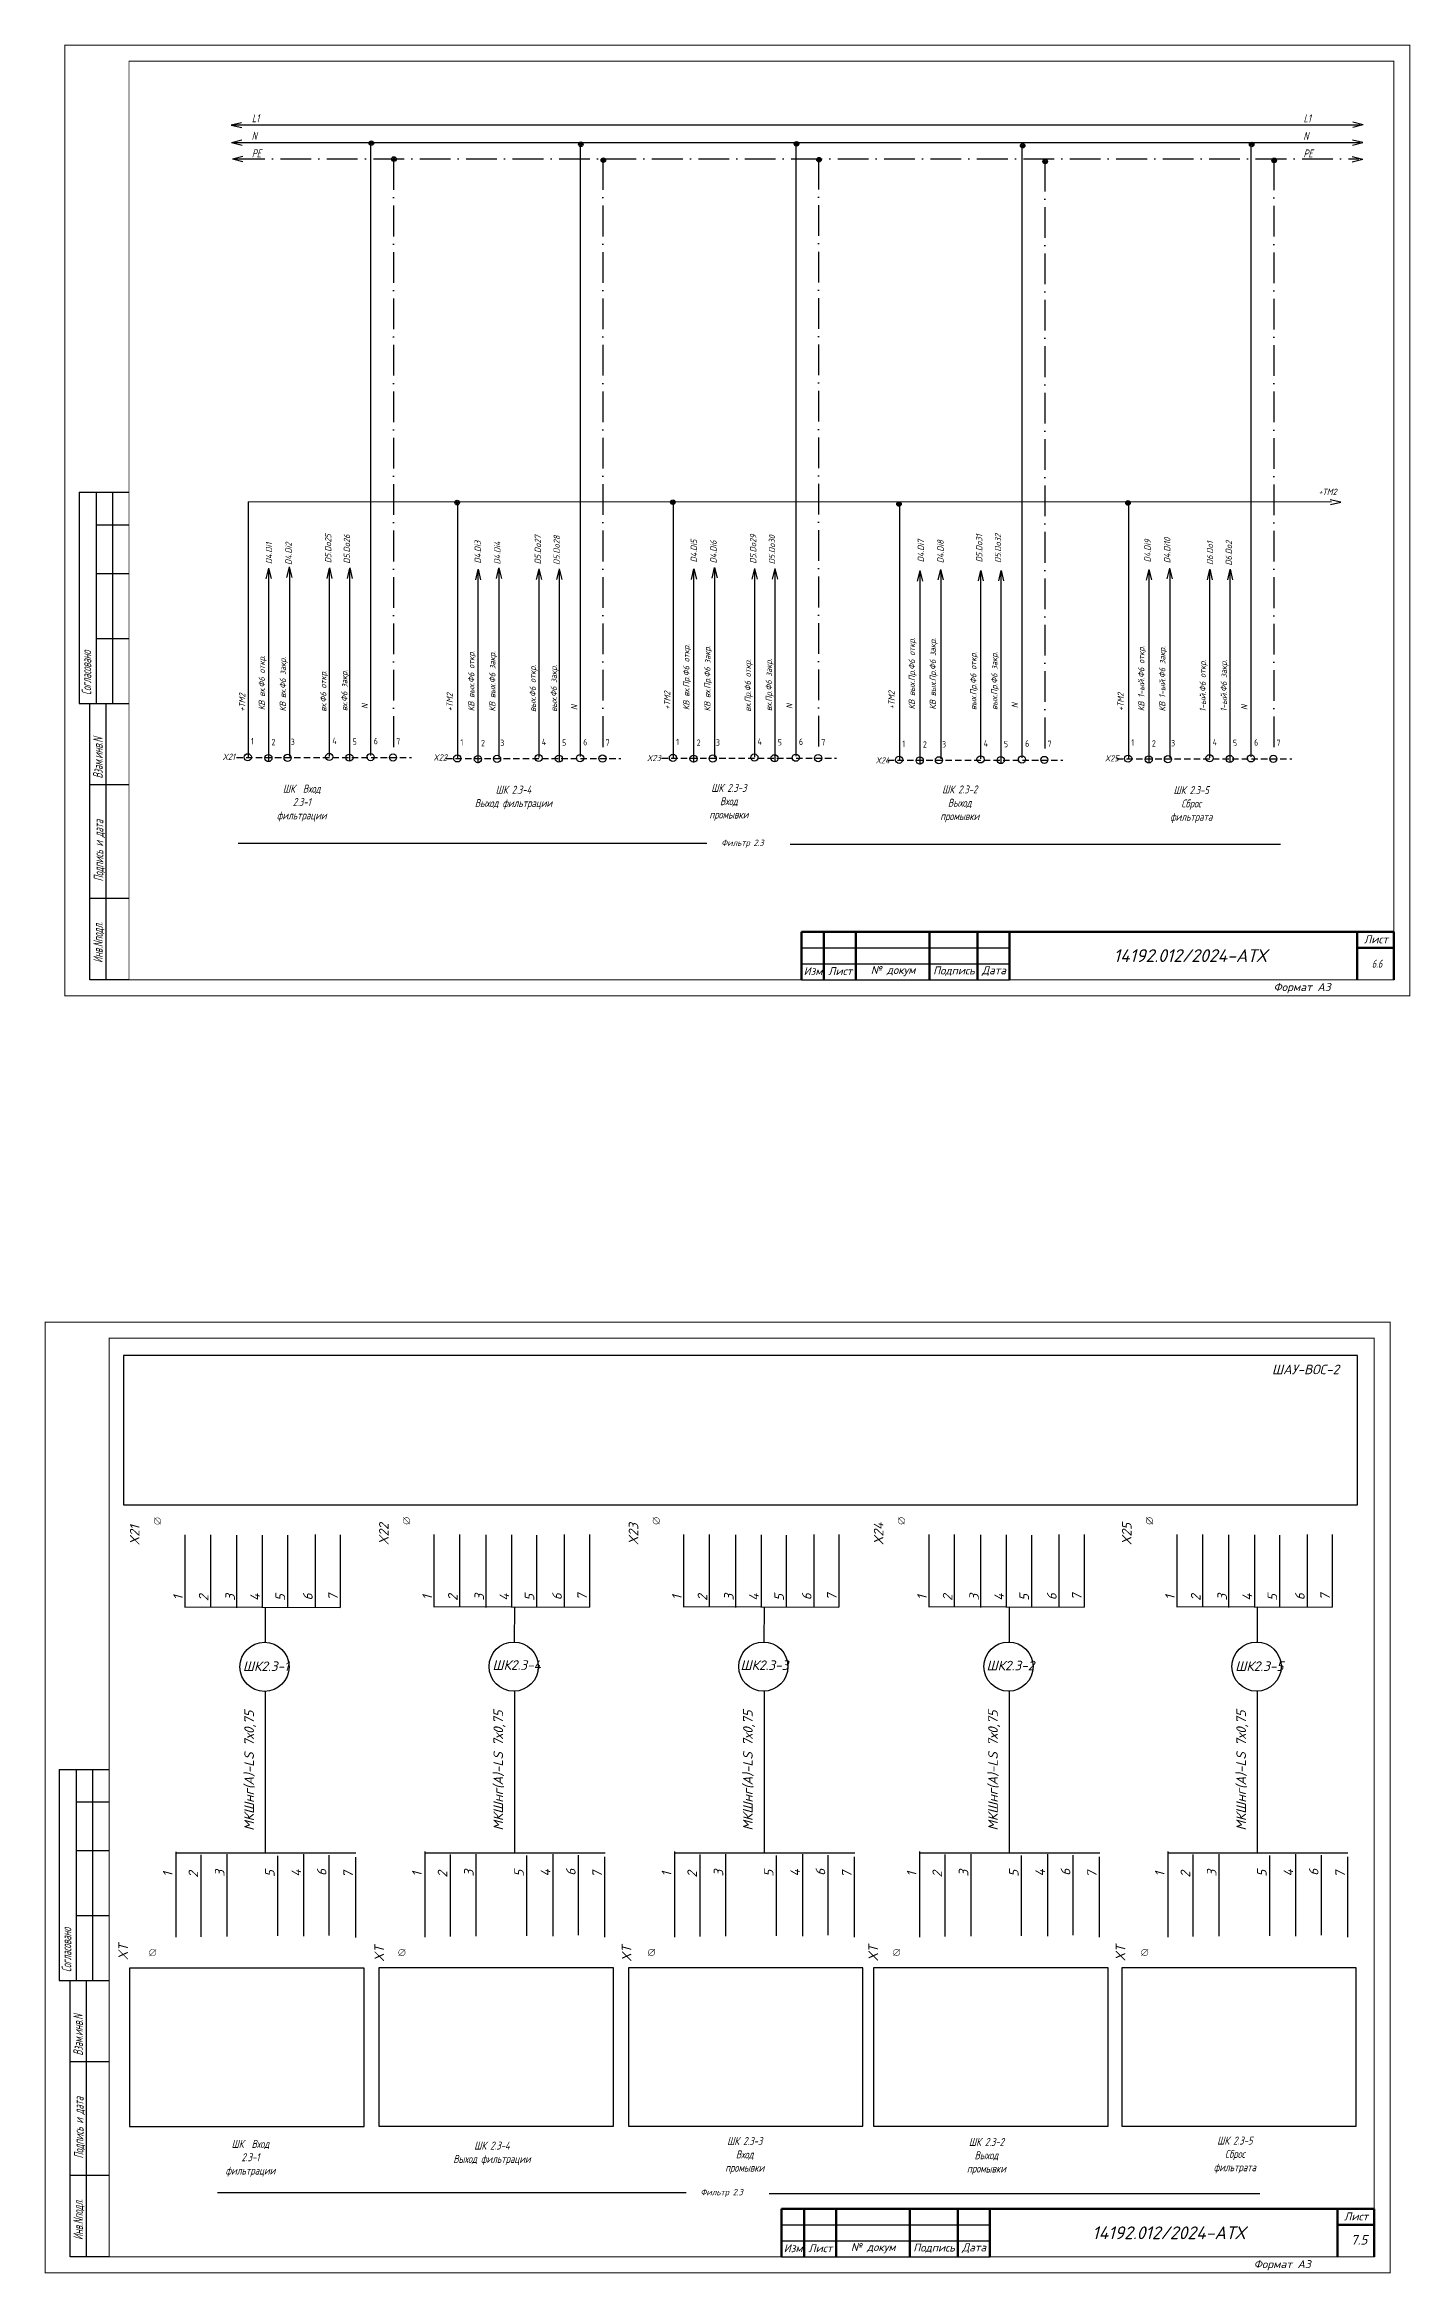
# Model space of a CAD drawing. Header units: millimetres. Extents: x 1463 to 10524, y 7125 to 13164.
# Drawn here: x 5180 to 5606, y 8694 to 9390 of the extents above; entities that cross this region are included whole.
import ezdxf
from ezdxf.enums import TextEntityAlignment as Align

# ---------------------------------------------------------------- set-up
doc = ezdxf.new("R2010")
doc.units = ezdxf.units.MM
doc.header["$LTSCALE"] = 4
doc.set_wipeout_variables(frame=1)
for name, pattern in [('ACAD_ISO10W100', [18, 12, -3, 0, -3]), ('DASHED', [0.75, 0.5, -0.25]), ('SolidLine', [0])]:
    doc.linetypes.add(name, pattern=pattern)
for name, color, linetype in [('G', 5, 'Continuous'), ('LOC', 8, 'Continuous'), ('RED_2.5mm^2', 1, 'Continuous'), ('SYMS', 7, 'Continuous'), ('Вспомогательная', 1, 'Continuous'), ('Текст', 2, 'Continuous')]:
    doc.layers.add(name, color=color, linetype=linetype)
for name, color, linetype, lineweight in [('RAMKA', 7, 'Continuous', 25), ('SHTAMP', 7, 'SolidLine', 25), ('Основеая', 5, 'Continuous', 60), ('СХЕМА', 7, 'Continuous', 25)]:
    doc.layers.add(name, color=color, linetype=linetype, lineweight=lineweight)
doc.styles.add('COTES', font='cs_gost2304.shx', dxfattribs={"width": 0.75, "oblique": 15})
doc.styles.add('ISOCPEUR', font='isocpeui.ttf')
doc.styles.add('Simplex00.10.00', font='simplex.shx')
doc.styles.add('Simplex25.085.15', font='GOST_A.TTF', dxfattribs={"width": 0.85, "oblique": 15, "height": 2.5})
doc.styles.add('WD', font='romans.shx')
doc.styles.add('ГОСТ', font='isocpeur.ttf', dxfattribs={"oblique": 15})
doc.styles.add('Стиль мой-1', font='GOST_A.TTF', dxfattribs={"width": 0.85, "oblique": 15, "height": 2.5})

# ---------------------------------------------------------------- blocks, each defined once
blk = doc.blocks.new('Формат А3')
at = {"color": 0, "linetype": 'Continuous', "const_width": 0.3}
for points in [[(-420, 297), (0, 297), (0, 0), (-420, 0)], [(-400, 5), (-400, 292), (-5, 292), (-5, 5)]]:
    blk.add_lwpolyline(points, close=True, dxfattribs=at)
at = {"color": 0, "linetype": 'Continuous', "style": 'Simplex00.10.00', "oblique": 15}
blk.add_text('Формат А3', height=2.5, dxfattribs=at).set_placement((-33.67, 2.75), align=Align.MIDDLE_CENTER)
blk = doc.blocks.new('A$C73A268AF')
at = {"lineweight": 30}
for p, q in [((4.57, 157.46), (20.05, 157.46)), ((4.57, 157.46), (4.57, 91.46)), ((9.89, 157.46), (9.89, 91.46)), ((14.97, 157.46), (14.97, 91.46)), ((9.89, 147.31), (20.05, 147.31)), ((9.89, 132.08), (20.05, 132.08)), ((9.89, 111.77), (20.05, 111.77)), ((4.57, 91.46), (20.05, 91.46)), ((7.96, 5.15), (7.96, 91.46)), ((13.04, 5.15), (13.04, 91.46)), ((20.15, 66.08), (7.96, 66.08)), ((20.15, 30.54), (7.96, 30.54))]:
    blk.add_line(p, q, dxfattribs=at)
blk.add_lwpolyline([(20.15, 5.15), (7.96, 5.15)], dxfattribs=at)
at = {"layer": 'Вспомогательная', "color": 7}
for p, q in [((230.15, 15.15), (295.15, 15.15)), ((230.15, 10.15), (295.15, 10.15)), ((230.15, 5.15), (295.15, 5.15))]:
    blk.add_line(p, q, dxfattribs=at)
at = {"layer": 'Основеая', "color": 7}
for p, q in [((230.15, 20.15), (230.15, 5.15)), ((415.15, 20.15), (230.15, 20.15)), ((237.15, 20.15), (237.15, 5.15)), ((247.15, 20.15), (247.15, 5.15)), ((270.15, 20.15), (270.15, 5.15)), ((285.15, 20.15), (285.15, 5.15)), ((295.15, 20.15), (295.15, 5.15)), ((403.72, 20.15), (403.72, 5.15)), ((403.72, 15.15), (415.15, 15.15)), ((415.15, 20.15), (415.15, 5.15))]:
    blk.add_line(p, q, dxfattribs=at)
blk.add_blockref('Формат А3', (420.15, 0.15))
at = {"layer": 'RAMKA', "style": 'COTES', "oblique": 15, "width": 0.75}
for s, p in [('Согласовано', (8.35, 94.1)), ('Взам.инв.N', (11.94, 68.02)), ('Подпись и дата', (12.17, 35.86)), ('Инв.Nподл.', (11.97, 10.43))]:
    blk.add_text(s, height=3, rotation=90, dxfattribs=at).set_placement(p)
at = {"layer": 'Текст', "color": 7, "char_height": 2.5, "style": 'ГОСТ'}
for s, insert, width, attachment_point in [('{\\fISOCPEUR|b0|i0|c204|p34;Лист}', (413.32, 17.81), 11.4585, 6), ('{\\fISOCPEUR|b0|i0|c204|p34;Изм}', (233.75, 7.88), 7, 5), ('{\\fISOCPEUR|b0|i0|c204|p34;Лист}', (242.25, 7.88), 10, 5), ('{\\fISOCPEUR|b0|i0|c204|p34;№ докум}', (258.75, 7.88), 23, 5), ('{\\fISOCPEUR|b0|i0|c204|p34;Подпись}', (277.75, 7.88), 15, 5), ('{\\fISOCPEUR|b0|i0|c204|p34;Дата}', (290.25, 7.88), 10, 5)]:
    blk.add_mtext(s, dxfattribs=dict(at, insert=insert, width=width, attachment_point=attachment_point))
blk = doc.blocks.new('WDDOT')
for radius in [0.72, 0.449, 0.223]:
    blk.add_circle((0, 0), radius)
blk = doc.blocks.new('VT0W02')
blk.add_circle((0, 0), 0.0699)
at = {"style": 'WD'}
for tag, p, width in [('INST', (0.062, 0.42), 0.7), ('LOC', (0.062, 0.25), 0.7), ('DESC1', (0.053, -0.385), 0.8)]:
    blk.add_attdef(tag, p, '', height=0.125, dxfattribs=dict(at, width=width))
at = {"style": 'WD', "flags": 1}
for tag, p, height in [('X4TERM01', (-0.07, 0), 0.0125), ('X4TERMDESC01', (-0.055, -0.023), 0.025), ('X2TERMDESC01', (-0.006, 0.029), 0.025), ('STRIPSEQ', (0, 0), 0.00125), ('X2TERM01', (0, 0.07), 0.0125), ('X1TERMDESC01', (0.039, -0.003), 0.025), ('X1TERM01', (0.07, 0), 0.0125), ('LINKTERM', (0, -0.002), 0.00125), ('X8TERM01', (0, -0.07), 0.0125), ('X8TERMDESC01', (0, -0.054), 0.025)]:
    blk.add_attdef(tag, p, '', height=height, dxfattribs=at)
at = {"linetype": 'Continuous', "style": 'WD'}
for tag, p, height, width, flags in [('WIRENO', (0.062, 0.094), 0.125, 0.8, 8), ('TAGSTRIP', (0.053, -0.229), 0.125, 0.9, 8), ('DESC2', (0.053, -0.541), 0.125, 0.8, 8), ('CAT', (0.213, -0.406), 0.109, 0.8, 1), ('DESC3', (0.053, -0.698), 0.125, 0.8, 8)]:
    blk.add_attdef(tag, p, '', height=height, dxfattribs=dict(at, width=width, flags=flags))
at = {"linetype": 'Continuous', "style": 'WD', "width": 0.8, "flags": 1}
blk.add_attdef('MFG', text='', height=0.109, dxfattribs=at).set_placement((0.088, -0.406), align=Align.RIGHT)
at = {"style": 'WD', "width": 0.7, "flags": 1}
blk.add_attdef('ASSYCODE', (0.062, -0.281), '', height=0.01, dxfattribs=at)
blk = doc.blocks.new('Клеммное соединение')
at = {"linetype": 'Continuous'}
blk.add_wipeout([(0, -1), (-0.44, -0.9), (-0.6, -0.8), (-0.71, -0.7), (-0.8, -0.6), (-0.87, -0.5), (-0.92, -0.4), (-0.95, -0.3), (-0.98, -0.2), (-0.99, -0.1), (-0.99, 0), (-0.99, 0.1), (-0.98, 0.2), (-0.95, 0.3), (-0.92, 0.4), (-0.87, 0.5), (-0.8, 0.6), (-0.71, 0.7), (-0.6, 0.8), (-0.44, 0.9), (0, 1), (0.44, 0.9), (0.6, 0.8), (0.71, 0.7), (0.8, 0.6), (0.87, 0.5), (0.92, 0.4), (0.95, 0.3), (0.98, 0.2), (0.99, 0.1), (1, 0), (0.99, -0.1), (0.98, -0.2), (0.95, -0.3), (0.92, -0.4), (0.87, -0.5), (0.8, -0.6), (0.71, -0.7), (0.6, -0.8), (0.44, -0.9)], dxfattribs=at)
at = {"color": 0, "linetype": 'Continuous', "lineweight": -2, "const_width": 0.15}
blk.add_lwpolyline([(-1.06, -1.06), (1.06, 1.06)], dxfattribs=at)
blk.add_lwpolyline([(-1, 0, 1), (1, 0, 1)], format="xyb", close=True, dxfattribs=at)

msp = doc.modelspace()

# ---------------------------------------------------------------- linework, layer by layer
at = {"linetype": 'DASHED'}
for p, q in [((5239.82, 9167.1), (5294.42, 9167.1)), ((5305.23, 9166.77), (5359.83, 9166.77)), ((5372.58, 9166.9), (5427.18, 9166.9)), ((5443.21, 9166.34), (5497.81, 9166.34)), ((5514.72, 9166.69), (5569.32, 9166.69))]:
    msp.add_line(p, q, dxfattribs=at)
at = {"color": 7, "ltscale": 0.2}
for p, q in [((5386.73, 9140.27), (5240.33, 9140.27)), ((5412.69, 9140.1), (5565.87, 9140.1)), ((5380.24, 8718.77), (5233.83, 8718.77)), ((5406.19, 8718.6), (5559.38, 8718.6))]:
    msp.add_line(p, q, dxfattribs=at)
at = {"ltscale": 1.2}
msp.add_lwpolyline([(5204.54, 8933.67), (5589.84, 8933.67), (5589.84, 8980.31), (5204.54, 8980.31)], close=True, dxfattribs=at)
at = {"linetype": 'Continuous', "ltscale": 0.2}
for points in [[(5206.45, 8739.51), (5279.68, 8739.51), (5279.68, 8789), (5206.45, 8789)], [(5284.26, 8739.58), (5357.49, 8739.58), (5357.49, 8789.06), (5284.26, 8789.06)], [(5362.21, 8739.58), (5435.45, 8739.58), (5435.45, 8789.06), (5362.21, 8789.06)], [(5438.75, 8739.58), (5511.99, 8739.58), (5511.99, 8789.06), (5438.75, 8789.06)], [(5516.24, 8739.58), (5589.47, 8739.58), (5589.47, 8789.06), (5516.24, 8789.06)]]:
    msp.add_lwpolyline(points, close=True, dxfattribs=at)
at = {"layer": 'G', "color": 0}
for p, q in [((5248.85, 8890.77), (5248.89, 8901.76)), ((5326.66, 8890.84), (5326.7, 8901.83)), ((5404.61, 8890.84), (5404.65, 8901.83)), ((5481.15, 8890.84), (5481.19, 8901.83)), ((5558.64, 8890.84), (5558.67, 8901.83)), ((5248.79, 8875.42), (5248.79, 8824.94)), ((5326.6, 8875.49), (5326.6, 8825.01)), ((5404.55, 8875.49), (5404.55, 8825.01)), ((5481.1, 8875.49), (5481.1, 8825.01)), ((5558.58, 8875.49), (5558.58, 8825.01))]:
    msp.add_line(p, q, dxfattribs=at)
at = {"layer": 'RED_2.5mm^2', "linetype": 'Continuous', "ltscale": 0.2}
for p, q in [((5238.65, 9364.74), (5590.63, 9364.74)), ((5238.25, 9359.26), (5590.67, 9359.26)), ((5281.69, 9359.18), (5281.69, 9167.75)), ((5347.11, 9359.18), (5347.11, 9167.41)), ((5414.46, 9359.31), (5414.46, 9167.55)), ((5485.09, 9358.75), (5485.09, 9166.98)), ((5556.59, 9359.1), (5556.59, 9167.33)), ((5243.45, 9246.99), (5243.45, 9167.16)), ((5308.87, 9246.44), (5308.87, 9166.82)), ((5376.22, 9246.91), (5376.22, 9166.96)), ((5446.85, 9246.51), (5446.85, 9166.39)), ((5518.35, 9246.72), (5518.35, 9166.74)), ((5249.8, 9225.97), (5249.8, 9165.74)), ((5256.35, 9226.13), (5256.35, 9167.46)), ((5268.8, 9226.23), (5268.8, 9167.45)), ((5275.15, 9226.26), (5275.15, 9166.03)), ((5315.22, 9225.64), (5315.22, 9165.4)), ((5321.76, 9225.79), (5321.76, 9167.12)), ((5334.22, 9225.9), (5334.22, 9167.11)), ((5340.56, 9225.93), (5340.56, 9165.69)), ((5382.57, 9225.77), (5382.57, 9165.54)), ((5389.11, 9225.93), (5389.11, 9167.26)), ((5401.57, 9226.04), (5401.57, 9167.25)), ((5407.91, 9226.06), (5407.91, 9165.83)), ((5453.2, 9225.21), (5453.2, 9164.97)), ((5459.74, 9225.36), (5459.74, 9166.69)), ((5472.19, 9225.47), (5472.19, 9166.68)), ((5478.54, 9225.5), (5478.54, 9165.26)), ((5524.7, 9225.56), (5524.7, 9165.32)), ((5531.25, 9225.71), (5531.25, 9167.04)), ((5543.7, 9225.82), (5543.7, 9167.03)), ((5550.05, 9225.85), (5550.05, 9165.61))]:
    msp.add_line(p, q, dxfattribs=at)
at = {"layer": 'RED_2.5mm^2', "linetype": 'ACAD_ISO10W100', "ltscale": 0.2}
for p, q in [((5239.05, 9354.11), (5590.27, 9354.11)), ((5288.82, 9354.01), (5288.82, 9168.74)), ((5354.23, 9354.01), (5354.23, 9168.4)), ((5421.58, 9354.14), (5421.58, 9168.54)), ((5492.21, 9353.58), (5492.21, 9167.97)), ((5563.71, 9353.93), (5563.71, 9168.33))]:
    msp.add_line(p, q, dxfattribs=at)
at = {"layer": 'SYMS', "linetype": 'Continuous', "ltscale": 0.2}
for p, q in [((5238.13, 9364.71), (5241.4, 9365.52)), ((5238.17, 9364.68), (5241.44, 9363.88)), ((5591.66, 9364.77), (5588.39, 9365.57)), ((5591.69, 9364.74), (5588.42, 9363.92)), ((5238.25, 9359.26), (5241.52, 9360.07)), ((5238.29, 9359.22), (5241.55, 9358.43)), ((5591.54, 9359.2), (5588.28, 9360)), ((5591.58, 9359.17), (5588.31, 9358.35)), ((5238.54, 9354.16), (5241.81, 9354.97)), ((5238.57, 9354.12), (5241.84, 9353.32)), ((5591.49, 9353.98), (5588.22, 9354.78)), ((5591.53, 9353.95), (5588.25, 9353.14)), ((5584.62, 9246.87), (5581.36, 9247.67)), ((5584.66, 9246.83), (5581.39, 9246.02)), ((5249.8, 9226.25), (5249, 9222.98)), ((5249.83, 9226.28), (5250.64, 9223.01)), ((5256.26, 9226.64), (5255.46, 9223.37)), ((5256.29, 9226.68), (5257.1, 9223.41)), ((5268.78, 9226.31), (5267.99, 9223.05)), ((5268.82, 9226.35), (5269.63, 9223.08)), ((5275.13, 9226.31), (5274.33, 9223.05)), ((5275.16, 9226.35), (5275.97, 9223.08)), ((5315.21, 9225.91), (5314.41, 9222.64)), ((5315.25, 9225.95), (5316.06, 9222.67)), ((5321.67, 9226.31), (5320.87, 9223.04)), ((5321.71, 9226.34), (5322.52, 9223.07)), ((5334.2, 9225.98), (5333.4, 9222.71)), ((5334.23, 9226.02), (5335.04, 9222.74)), ((5340.54, 9225.98), (5339.74, 9222.71)), ((5340.58, 9226.02), (5341.39, 9222.74)), ((5382.56, 9226.05), (5381.76, 9222.78)), ((5382.6, 9226.08), (5383.41, 9222.81)), ((5389.02, 9226.44), (5388.22, 9223.18)), ((5389.06, 9226.48), (5389.87, 9223.21)), ((5401.55, 9226.12), (5400.75, 9222.85)), ((5401.58, 9226.15), (5402.39, 9222.88)), ((5407.89, 9226.12), (5407.09, 9222.85)), ((5407.93, 9226.15), (5408.74, 9222.88)), ((5453.19, 9225.48), (5452.39, 9222.21)), ((5453.22, 9225.52), (5454.03, 9222.25)), ((5459.65, 9225.88), (5458.85, 9222.61)), ((5459.68, 9225.91), (5460.49, 9222.64)), ((5472.17, 9225.55), (5471.38, 9222.28)), ((5472.21, 9225.59), (5473.02, 9222.31)), ((5478.52, 9225.55), (5477.72, 9222.28)), ((5478.55, 9225.59), (5479.37, 9222.31)), ((5524.7, 9225.83), (5523.9, 9222.56)), ((5524.73, 9225.87), (5525.54, 9222.6)), ((5531.16, 9226.23), (5530.36, 9222.96)), ((5531.19, 9226.27), (5532, 9222.99)), ((5543.68, 9225.9), (5542.88, 9222.63)), ((5543.72, 9225.94), (5544.53, 9222.67)), ((5550.03, 9225.9), (5549.23, 9222.63)), ((5550.06, 9225.94), (5550.87, 9222.67)), ((5223.66, 8924.34), (5223.66, 8901.65)), ((5231.65, 8924.32), (5231.65, 8901.64)), ((5239.84, 8924.24), (5239.84, 8901.56)), ((5247.87, 8924.24), (5247.87, 8901.56)), ((5255.72, 8924.19), (5255.72, 8901.5)), ((5264.34, 8924.4), (5264.34, 8901.72)), ((5272.19, 8924.35), (5272.19, 8901.66)), ((5301.47, 8924.4), (5301.47, 8901.72)), ((5309.46, 8924.39), (5309.46, 8901.7)), ((5317.65, 8924.31), (5317.65, 8901.63)), ((5325.68, 8924.31), (5325.68, 8901.63)), ((5333.53, 8924.25), (5333.53, 8901.57)), ((5342.15, 8924.47), (5342.15, 8901.78)), ((5350, 8924.41), (5350, 8901.73)), ((5379.42, 8924.4), (5379.42, 8901.72)), ((5387.41, 8924.39), (5387.41, 8901.7)), ((5395.6, 8924.31), (5395.6, 8901.63)), ((5403.63, 8924.31), (5403.63, 8901.63)), ((5411.48, 8924.25), (5411.48, 8901.57)), ((5420.1, 8924.47), (5420.1, 8901.78)), ((5427.95, 8924.41), (5427.95, 8901.73)), ((5455.97, 8924.4), (5455.97, 8901.72)), ((5463.95, 8924.39), (5463.95, 8901.7)), ((5472.14, 8924.31), (5472.14, 8901.63)), ((5480.17, 8924.31), (5480.17, 8901.63)), ((5488.03, 8924.25), (5488.03, 8901.57)), ((5496.64, 8924.47), (5496.64, 8901.78)), ((5504.5, 8924.41), (5504.5, 8901.73)), ((5533.45, 8924.4), (5533.45, 8901.72)), ((5541.44, 8924.39), (5541.44, 8901.7)), ((5549.62, 8924.31), (5549.62, 8901.63)), ((5557.66, 8924.31), (5557.66, 8901.63)), ((5565.51, 8924.25), (5565.51, 8901.57)), ((5574.12, 8924.47), (5574.12, 8901.78)), ((5581.98, 8924.41), (5581.98, 8901.73)), ((5220.84, 8825.35), (5220.84, 8798.61)), ((5228.69, 8824.38), (5228.69, 8798.77)), ((5236.78, 8824.54), (5236.78, 8798.85)), ((5252.58, 8824.06), (5252.58, 8799.01)), ((5260.77, 8824.54), (5260.77, 8798.93)), ((5268.69, 8824.22), (5268.69, 8799.17)), ((5276.94, 8823.62), (5276.94, 8798.57)), ((5298.65, 8825.41), (5298.65, 8798.67)), ((5306.5, 8824.45), (5306.5, 8798.84)), ((5314.59, 8824.61), (5314.59, 8798.91)), ((5330.39, 8824.12), (5330.39, 8799.08)), ((5338.58, 8824.61), (5338.58, 8799)), ((5346.5, 8824.29), (5346.5, 8799.24)), ((5354.75, 8823.69), (5354.75, 8798.64)), ((5376.6, 8825.41), (5376.6, 8798.67)), ((5384.46, 8824.45), (5384.46, 8798.84)), ((5392.54, 8824.61), (5392.54, 8798.91)), ((5408.35, 8824.12), (5408.35, 8799.08)), ((5416.53, 8824.61), (5416.53, 8799)), ((5424.45, 8824.29), (5424.45, 8799.24)), ((5432.7, 8823.69), (5432.7, 8798.64)), ((5453.14, 8825.41), (5453.14, 8798.67)), ((5461, 8824.45), (5461, 8798.84)), ((5469.08, 8824.61), (5469.08, 8798.91)), ((5484.89, 8824.12), (5484.89, 8799.08)), ((5493.08, 8824.61), (5493.08, 8799)), ((5501, 8824.29), (5501, 8799.24)), ((5509.25, 8823.69), (5509.25, 8798.64)), ((5530.63, 8825.41), (5530.63, 8798.67)), ((5538.48, 8824.45), (5538.48, 8798.84)), ((5546.56, 8824.61), (5546.56, 8798.91)), ((5562.37, 8824.12), (5562.37, 8799.08)), ((5570.56, 8824.61), (5570.56, 8799)), ((5578.48, 8824.29), (5578.48, 8799.24)), ((5586.73, 8823.69), (5586.73, 8798.64))]:
    msp.add_line(p, q, dxfattribs=at)
at = {"layer": 'SYMS', "linetype": 'Continuous', "lineweight": 30, "ltscale": 0.2}
for points in [[(5223.64, 8901.83), (5272.19, 8901.66), (5272.19, 8901.66)], [(5301.45, 8901.9), (5350, 8901.73), (5350, 8901.73)], [(5379.41, 8901.9), (5427.95, 8901.73), (5427.95, 8901.73)], [(5455.95, 8901.9), (5504.5, 8901.73), (5504.5, 8901.73)], [(5533.43, 8901.9), (5581.98, 8901.73), (5581.98, 8901.73)], [(5220.84, 8824.94), (5277.11, 8824.94), (5277.11, 8824.94)], [(5298.65, 8825.01), (5354.92, 8825.01), (5354.92, 8825.01)], [(5376.6, 8825.01), (5432.87, 8825.01), (5432.87, 8825.01)], [(5453.14, 8825.01), (5509.41, 8825.01), (5509.41, 8825.01)], [(5530.63, 8825.01), (5586.9, 8825.01), (5586.9, 8825.01)]]:
    msp.add_lwpolyline(points, dxfattribs=at)
at = {"layer": 'SYMS', "linetype": 'Continuous', "ltscale": 0.2}
for centre in [(5248.57, 8883.1), (5326.38, 8883.16), (5404.33, 8883.16), (5480.88, 8883.16), (5558.36, 8883.16)]:
    msp.add_circle(centre, 7.68, dxfattribs=at)
at = {"layer": 'СХЕМА', "color": 1, "linetype": 'Continuous', "lineweight": 20, "ltscale": 30}
msp.add_line((5581.72, 9246.99), (5243.44, 9246.99), dxfattribs=at)

# ---------------------------------------------------------------- block references
at = {"ltscale": 1.2}
for p in [(5186.09, 9092.53), (5179.89, 8693.61)]:
    msp.add_blockref('A$C73A268AF', p, dxfattribs=at)
at = {"layer": 'SYMS', "linetype": 'Continuous', "ltscale": 0.2}
for p in [(5281.93, 9359.02), (5347.34, 9358.69), (5414.69, 9358.82), (5485.32, 9358.26), (5556.83, 9358.61), (5288.96, 9354.07), (5354.37, 9353.73), (5421.72, 9353.87), (5492.35, 9353.3), (5563.86, 9353.65), (5308.73, 9246.75), (5376.08, 9246.89), (5446.7, 9246.32), (5518.21, 9246.67)]:
    msp.add_blockref('WDDOT', p, dxfattribs=at)
ref = msp.add_blockref('VT0W02', (5243.34, 9167.2), dxfattribs=dict(at, xscale=16, yscale=16, zscale=16))
ref.add_attrib('LOC', '1', (5244.34, 9171.2), dxfattribs={"layer": 'LOC', "height": 2, "style": 'WD', "width": 0.7})
ref = msp.add_blockref('VT0W02', (5249.78, 9166.96), dxfattribs=dict(at, xscale=16, yscale=16, zscale=16))
ref.add_attrib('LOC', '2', (5250.78, 9170.96), dxfattribs={"layer": 'LOC', "height": 2, "style": 'WD', "width": 0.7})
ref = msp.add_blockref('VT0W02', (5255.77, 9167.03), dxfattribs=dict(at, xscale=16, yscale=16, zscale=16))
ref.add_attrib('LOC', '3', (5256.77, 9171.03), dxfattribs={"layer": 'LOC', "height": 2, "style": 'WD', "width": 0.7})
ref = msp.add_blockref('VT0W02', (5268.77, 9167.32), dxfattribs=dict(at, xscale=16, yscale=16, zscale=16))
ref.add_attrib('LOC', '4', (5269.77, 9171.32), dxfattribs={"layer": 'LOC', "height": 2, "style": 'WD', "width": 0.7})
ref = msp.add_blockref('VT0W02', (5275.08, 9167.09), dxfattribs=dict(at, xscale=16, yscale=16, zscale=16))
ref.add_attrib('LOC', '5', (5276.08, 9171.09), dxfattribs={"layer": 'LOC', "height": 2, "style": 'WD', "width": 0.7})
ref = msp.add_blockref('VT0W02', (5281.7, 9167.26), dxfattribs=dict(at, xscale=16, yscale=16, zscale=16))
ref.add_attrib('LOC', '6', (5282.7, 9171.26), dxfattribs={"layer": 'LOC', "height": 2, "style": 'WD', "width": 0.7})
ref = msp.add_blockref('VT0W02', (5288.69, 9167.14), dxfattribs=dict(at, xscale=16, yscale=16, zscale=16))
ref.add_attrib('LOC', '7', (5289.69, 9171.14), dxfattribs={"layer": 'LOC', "height": 2, "style": 'WD', "width": 0.7})
ref = msp.add_blockref('VT0W02', (5308.76, 9166.86), dxfattribs=dict(at, xscale=16, yscale=16, zscale=16))
ref.add_attrib('LOC', '1', (5309.76, 9170.86), dxfattribs={"layer": 'LOC', "height": 2, "style": 'WD', "width": 0.7})
ref = msp.add_blockref('VT0W02', (5315.19, 9166.63), dxfattribs=dict(at, xscale=16, yscale=16, zscale=16))
ref.add_attrib('LOC', '2', (5316.19, 9170.63), dxfattribs={"layer": 'LOC', "height": 2, "style": 'WD', "width": 0.7})
ref = msp.add_blockref('VT0W02', (5321.18, 9166.7), dxfattribs=dict(at, xscale=16, yscale=16, zscale=16))
ref.add_attrib('LOC', '3', (5322.18, 9170.7), dxfattribs={"layer": 'LOC', "height": 2, "style": 'WD', "width": 0.7})
ref = msp.add_blockref('VT0W02', (5334.18, 9166.98), dxfattribs=dict(at, xscale=16, yscale=16, zscale=16))
ref.add_attrib('LOC', '4', (5335.18, 9170.98), dxfattribs={"layer": 'LOC', "height": 2, "style": 'WD', "width": 0.7})
ref = msp.add_blockref('VT0W02', (5340.49, 9166.76), dxfattribs=dict(at, xscale=16, yscale=16, zscale=16))
ref.add_attrib('LOC', '5', (5341.49, 9170.76), dxfattribs={"layer": 'LOC', "height": 2, "style": 'WD', "width": 0.7})
ref = msp.add_blockref('VT0W02', (5347.11, 9166.93), dxfattribs=dict(at, xscale=16, yscale=16, zscale=16))
ref.add_attrib('LOC', '6', (5348.11, 9170.93), dxfattribs={"layer": 'LOC', "height": 2, "style": 'WD', "width": 0.7})
ref = msp.add_blockref('VT0W02', (5354.1, 9166.81), dxfattribs=dict(at, xscale=16, yscale=16, zscale=16))
ref.add_attrib('LOC', '7', (5355.1, 9170.81), dxfattribs={"layer": 'LOC', "height": 2, "style": 'WD', "width": 0.7})
ref = msp.add_blockref('VT0W02', (5376.11, 9167), dxfattribs=dict(at, xscale=16, yscale=16, zscale=16))
ref.add_attrib('LOC', '1', (5377.11, 9171), dxfattribs={"layer": 'LOC', "height": 2, "style": 'WD', "width": 0.7})
ref = msp.add_blockref('VT0W02', (5382.54, 9166.77), dxfattribs=dict(at, xscale=16, yscale=16, zscale=16))
ref.add_attrib('LOC', '2', (5383.54, 9170.77), dxfattribs={"layer": 'LOC', "height": 2, "style": 'WD', "width": 0.7})
ref = msp.add_blockref('VT0W02', (5388.53, 9166.83), dxfattribs=dict(at, xscale=16, yscale=16, zscale=16))
ref.add_attrib('LOC', '3', (5389.53, 9170.83), dxfattribs={"layer": 'LOC', "height": 2, "style": 'WD', "width": 0.7})
ref = msp.add_blockref('VT0W02', (5401.53, 9167.12), dxfattribs=dict(at, xscale=16, yscale=16, zscale=16))
ref.add_attrib('LOC', '4', (5402.53, 9171.12), dxfattribs={"layer": 'LOC', "height": 2, "style": 'WD', "width": 0.7})
ref = msp.add_blockref('VT0W02', (5407.84, 9166.9), dxfattribs=dict(at, xscale=16, yscale=16, zscale=16))
ref.add_attrib('LOC', '5', (5408.84, 9170.9), dxfattribs={"layer": 'LOC', "height": 2, "style": 'WD', "width": 0.7})
ref = msp.add_blockref('VT0W02', (5414.46, 9167.06), dxfattribs=dict(at, xscale=16, yscale=16, zscale=16))
ref.add_attrib('LOC', '6', (5415.46, 9171.06), dxfattribs={"layer": 'LOC', "height": 2, "style": 'WD', "width": 0.7})
ref = msp.add_blockref('VT0W02', (5421.45, 9166.94), dxfattribs=dict(at, xscale=16, yscale=16, zscale=16))
ref.add_attrib('LOC', '7', (5422.45, 9170.94), dxfattribs={"layer": 'LOC', "height": 2, "style": 'WD', "width": 0.7})
ref = msp.add_blockref('VT0W02', (5446.73, 9166.43), dxfattribs=dict(at, xscale=16, yscale=16, zscale=16))
ref.add_attrib('LOC', '1', (5447.73, 9170.43), dxfattribs={"layer": 'LOC', "height": 2, "style": 'WD', "width": 0.7})
ref = msp.add_blockref('VT0W02', (5453.17, 9166.2), dxfattribs=dict(at, xscale=16, yscale=16, zscale=16))
ref.add_attrib('LOC', '2', (5454.17, 9170.2), dxfattribs={"layer": 'LOC', "height": 2, "style": 'WD', "width": 0.7})
ref = msp.add_blockref('VT0W02', (5459.16, 9166.27), dxfattribs=dict(at, xscale=16, yscale=16, zscale=16))
ref.add_attrib('LOC', '3', (5460.16, 9170.27), dxfattribs={"layer": 'LOC', "height": 2, "style": 'WD', "width": 0.7})
ref = msp.add_blockref('VT0W02', (5472.16, 9166.55), dxfattribs=dict(at, xscale=16, yscale=16, zscale=16))
ref.add_attrib('LOC', '4', (5473.16, 9170.55), dxfattribs={"layer": 'LOC', "height": 2, "style": 'WD', "width": 0.7})
ref = msp.add_blockref('VT0W02', (5478.47, 9166.33), dxfattribs=dict(at, xscale=16, yscale=16, zscale=16))
ref.add_attrib('LOC', '5', (5479.47, 9170.33), dxfattribs={"layer": 'LOC', "height": 2, "style": 'WD', "width": 0.7})
ref = msp.add_blockref('VT0W02', (5485.09, 9166.5), dxfattribs=dict(at, xscale=16, yscale=16, zscale=16))
ref.add_attrib('LOC', '6', (5486.09, 9170.5), dxfattribs={"layer": 'LOC', "height": 2, "style": 'WD', "width": 0.7})
ref = msp.add_blockref('VT0W02', (5492.08, 9166.38), dxfattribs=dict(at, xscale=16, yscale=16, zscale=16))
ref.add_attrib('LOC', '7', (5493.08, 9170.38), dxfattribs={"layer": 'LOC', "height": 2, "style": 'WD', "width": 0.7})
ref = msp.add_blockref('VT0W02', (5518.24, 9166.78), dxfattribs=dict(at, xscale=16, yscale=16, zscale=16))
ref.add_attrib('LOC', '1', (5519.24, 9170.78), dxfattribs={"layer": 'LOC', "height": 2, "style": 'WD', "width": 0.7})
ref = msp.add_blockref('VT0W02', (5524.68, 9166.55), dxfattribs=dict(at, xscale=16, yscale=16, zscale=16))
ref.add_attrib('LOC', '2', (5525.68, 9170.55), dxfattribs={"layer": 'LOC', "height": 2, "style": 'WD', "width": 0.7})
ref = msp.add_blockref('VT0W02', (5530.67, 9166.62), dxfattribs=dict(at, xscale=16, yscale=16, zscale=16))
ref.add_attrib('LOC', '3', (5531.67, 9170.62), dxfattribs={"layer": 'LOC', "height": 2, "style": 'WD', "width": 0.7})
ref = msp.add_blockref('VT0W02', (5543.67, 9166.9), dxfattribs=dict(at, xscale=16, yscale=16, zscale=16))
ref.add_attrib('LOC', '4', (5544.67, 9170.9), dxfattribs={"layer": 'LOC', "height": 2, "style": 'WD', "width": 0.7})
ref = msp.add_blockref('VT0W02', (5549.98, 9166.68), dxfattribs=dict(at, xscale=16, yscale=16, zscale=16))
ref.add_attrib('LOC', '5', (5550.98, 9170.68), dxfattribs={"layer": 'LOC', "height": 2, "style": 'WD', "width": 0.7})
ref = msp.add_blockref('VT0W02', (5556.6, 9166.85), dxfattribs=dict(at, xscale=16, yscale=16, zscale=16))
ref.add_attrib('LOC', '6', (5557.6, 9170.85), dxfattribs={"layer": 'LOC', "height": 2, "style": 'WD', "width": 0.7})
ref = msp.add_blockref('VT0W02', (5563.59, 9166.73), dxfattribs=dict(at, xscale=16, yscale=16, zscale=16))
ref.add_attrib('LOC', '7', (5564.59, 9170.73), dxfattribs={"layer": 'LOC', "height": 2, "style": 'WD', "width": 0.7})

# ---------------------------------------------------------------- texts
at = {"style": 'Simplex25.085.15', "oblique": 15}
for s, height, width, p in [('L1', 2.5, 0.85, (5244.61, 9365.56)), ('L1', 2.5, 0.85, (5573.02, 9365.52)), ('N', 2.5, 0.85, (5244.54, 9360.08)), ('N', 2.5, 0.85, (5572.94, 9360.04)), ('PE', 2.5, 0.85, (5244.59, 9354.61)), ('PE', 2.5, 0.85, (5572.99, 9354.57)), ('+ТМ2', 1.961, 1.083459, (5577.67, 9249.14)), ('X21', 1.961, 1.083459, (5235.44, 9166.36)), ('X22', 1.961, 1.083459, (5301.27, 9166.17)), ('X23', 1.961, 1.083459, (5367.99, 9165.99)), ('X24', 1.961, 1.083459, (5439.36, 9165.27)), ('X25', 1.961, 1.083459, (5510.96, 9165.91)), ('Фильтр 2.3', 1.961, 1.083459, (5391.21, 9139.52)), ('Фильтр 2.3', 1.961, 1.083459, (5384.71, 8718.02))]:
    msp.add_text(s, height=height, dxfattribs=dict(at, width=width)).set_placement(p)
at = {"color": 3, "style": 'Simplex25.085.15', "oblique": 15, "width": 1.083459}
for s, p in [('D4.Di1', (5250.94, 9227.55)), ('D4.Di2', (5257.06, 9227.26)), ('D5.Do25', (5269.4, 9227.84)), ('D5.Do26', (5275.28, 9227.65)), ('D4.Di3', (5316.12, 9227.74)), ('D4.Di4', (5322.24, 9227.44)), ('D5.Do27', (5334.9, 9227.47)), ('D5.Do28', (5340.78, 9227.28)), ('D4.Di5', (5383.62, 9228.07)), ('D4.Di6', (5389.74, 9227.78)), ('D5.Do29', (5402.12, 9227.67)), ('D5.Do30', (5408.01, 9227.48)), ('D4.Di7', (5454.52, 9228.11)), ('D4.Di8', (5460.64, 9227.82)), ('D5.Do31', (5472.71, 9228.09)), ('D5.Do32', (5478.59, 9227.9)), ('D4.Di9', (5525.3, 9228.1)), ('D4.Di10', (5531.42, 9227.81)), ('D6.Do1', (5544.79, 9227.27)), ('D6.Do2', (5550.68, 9227.08))]:
    msp.add_text(s, height=1.961, rotation=90, dxfattribs=at).set_placement(p)
at = {"style": 'Simplex25.085.15', "oblique": 15, "width": 1.083459}
for s, height, p in [('КВ вх.Ф6 откр.', 1.9613, (5248.69, 9181.9)), ('КВ вых.Ф6 откр.', 1.9613, (5314.1, 9181.57)), ('КВ вых.Ф6 закр.', 1.9613, (5320.67, 9181.5)), ('КВ вх.Пр.Ф6 откр.', 1.9613, (5381.25, 9181.91)), ('КВ вх.Пр.Ф6 закр.', 1.9613, (5387.82, 9181.52)), ('КВ вых.Пр.Ф6 откр.', 1.9613, (5451.67, 9182.16)), ('КВ вых.Пр.Ф6 закр.', 1.9613, (5458.24, 9182.09)), ('вых.Пр.Ф6 откр.', 1.9613, (5470.87, 9181.95)), ('вых.Пр.Ф6 закр.', 1.9613, (5477.44, 9181.98)), ('КВ 1-ый.Ф6 откр.', 1.9613, (5523.32, 9181.59)), ('КВ 1-ый.Ф6 закр.', 1.9613, (5529.88, 9181.52)), ('КВ вх.Ф6 закр.', 1.9613, (5255.26, 9181.51)), ('вх.Ф6 откр.', 1.9613, (5267.89, 9181.4)), ('вх.Ф6 закр.', 1.9613, (5274.46, 9181.62)), ('вых.Ф6 откр.', 1.9613, (5333.3, 9181.36)), ('вых.Ф6 закр.', 1.9613, (5339.87, 9181.4)), ('вх.Пр.Ф6 откр.', 1.9613, (5400.45, 9181.41)), ('вх.Пр.Ф6 закр.', 1.9613, (5407.02, 9181.63)), ('1-ый.Ф6 откр.', 1.9613, (5542.52, 9181.38)), ('1-ый.Ф6 закр.', 1.9613, (5549.09, 9181.42)), ('+ТМ2', 1.961, (5242.54, 9181.45)), ('N', 1.96, (5280.85, 9182.29)), ('+ТМ2', 1.961, (5307.37, 9181.54)), ('N', 1.96, (5346.27, 9181.95)), ('+ТМ2', 1.961, (5375.27, 9182.08)), ('N', 1.96, (5413.42, 9182.3)), ('+ТМ2', 1.961, (5445.34, 9182.18)), ('N', 1.96, (5483.84, 9182.54)), ('+ТМ2', 1.961, (5516.89, 9181.64)), ('N', 1.96, (5555.48, 9181.97))]:
    msp.add_text(s, height=height, rotation=90, dxfattribs=at).set_placement(p)
at = {"color": 7, "lineweight": 25, "insert": (5594.34, 9103.99), "char_height": 2.5, "attachment_point": 1, "style": 'Стиль мой-1'}
msp.add_mtext_dynamic_manual_height_columns('6.6', width=5.3031, gutter_width=12.5, heights=[0], dxfattribs=at)
at = {"layer": 'SHTAMP', "color": 0, "style": 'ISOCPEUR'}
for p in [(5537.58, 9103.25), (5530.88, 8704.3)]:
    msp.add_text('14192.012/2024-АТХ', height=4, dxfattribs=at).set_placement(p, align=Align.CENTER)
at = {"layer": 'SYMS', "linetype": 'Continuous', "ltscale": 0.2, "style": 'ГОСТ', "oblique": 15}
for s, p in [('ШАУ-ВОС-2', (5563.15, 8974.49)), ('ШК2.3-1', (5241.81, 8881.77)), ('ШК2.3-4', (5319.74, 8882.15)), ('ШК2.3-3', (5397.19, 8882.1)), ('ШК2.3-2', (5474.02, 8881.98)), ('ШК2.3-5', (5551.7, 8881.8))]:
    msp.add_text(s, height=3, dxfattribs=at).set_placement(p)
for s, p in [('X21', (5209.52, 8921.03)), ('X22', (5287.33, 8921.1)), ('X23', (5365.28, 8921.1)), ('X24', (5441.83, 8921.1)), ('X25', (5519.31, 8921.1)), ('1', (5223.06, 8903.89)), ('2', (5231.06, 8903.61)), ('3', (5239.31, 8903.71)), ('4', (5247.13, 8903.67)), ('5', (5254.99, 8903.62)), ('6', (5263.6, 8903.83)), ('7', (5271.46, 8903.78)), ('1', (5300.87, 8903.96)), ('2', (5308.87, 8903.67)), ('3', (5317.12, 8903.77)), ('4', (5324.94, 8903.74)), ('5', (5332.8, 8903.68)), ('6', (5341.41, 8903.9)), ('7', (5349.27, 8903.84)), ('1', (5378.82, 8903.96)), ('2', (5386.82, 8903.67)), ('3', (5395.08, 8903.77)), ('4', (5402.89, 8903.74)), ('5', (5410.75, 8903.68)), ('6', (5419.36, 8903.9)), ('7', (5427.22, 8903.84)), ('1', (5455.37, 8903.96)), ('2', (5463.37, 8903.67)), ('3', (5471.62, 8903.77)), ('4', (5479.44, 8903.74)), ('5', (5487.29, 8903.68)), ('6', (5495.91, 8903.9)), ('7', (5503.76, 8903.84)), ('1', (5532.85, 8903.96)), ('2', (5540.85, 8903.67)), ('3', (5549.1, 8903.77)), ('4', (5556.92, 8903.74)), ('5', (5564.78, 8903.68)), ('6', (5573.39, 8903.9)), ('7', (5581.25, 8903.84)), ('МКШнг(А)-LS 7х0,75', (5245.25, 8831.89)), ('МКШнг(А)-LS 7х0,75', (5323.06, 8831.95)), ('МКШнг(А)-LS 7х0,75', (5401.01, 8831.95)), ('МКШнг(А)-LS 7х0,75', (5477.55, 8831.95)), ('МКШнг(А)-LS 7х0,75', (5555.04, 8831.95)), ('1', (5219.84, 8817.47)), ('2', (5227.84, 8817.19)), ('3', (5236.06, 8817.53)), ('5', (5251.73, 8817.43)), ('4', (5259.98, 8817.53)), ('6', (5267.9, 8817.77)), ('7', (5276.15, 8817.17)), ('1', (5297.65, 8817.54)), ('2', (5305.65, 8817.26)), ('3', (5313.87, 8817.59)), ('5', (5329.54, 8817.5)), ('4', (5337.79, 8817.6)), ('6', (5345.71, 8817.83)), ('7', (5353.96, 8817.23)), ('1', (5375.6, 8817.54)), ('2', (5383.6, 8817.26)), ('3', (5391.82, 8817.59)), ('5', (5407.49, 8817.5)), ('4', (5415.74, 8817.6)), ('6', (5423.66, 8817.83)), ('7', (5431.91, 8817.23)), ('1', (5452.14, 8817.54)), ('2', (5460.14, 8817.26)), ('3', (5468.36, 8817.59)), ('5', (5484.03, 8817.5)), ('4', (5492.28, 8817.6)), ('6', (5500.2, 8817.83)), ('7', (5508.46, 8817.23)), ('1', (5529.63, 8817.54)), ('2', (5537.62, 8817.26)), ('3', (5545.84, 8817.59)), ('5', (5561.51, 8817.5)), ('4', (5569.77, 8817.6)), ('6', (5577.69, 8817.83)), ('7', (5585.94, 8817.23)), ('XT', (5205.92, 8791.48)), ('XT', (5285.91, 8790.93)), ('XT', (5363.14, 8790.95)), ('XT', (5440.15, 8791.07)), ('XT', (5517.36, 8791.12))]:
    msp.add_text(s, height=3, rotation=90, dxfattribs=at).set_placement(p)
at = {"layer": 'SYMS', "color": 7, "linetype": 'Continuous', "ltscale": 0.2, "style": 'ГОСТ', "oblique": 15}
msp.add_text('7.5', height=3, dxfattribs=at).set_placement((5587.78, 8702.6))
at = {"layer": 'SYMS', "linetype": 'Continuous', "char_height": 2.5, "attachment_point": 2}
for s, insert, width in [('{\\Fsimplex|c204;\\Q15;\\W0.75;\\C0;ШК  Вход 2.3-1 фильтрации}', (5260.18, 9158.64), 16.2192), ('{\\Fsimplex|c204;\\Q15;\\W0.75;\\C0;ШК 2.3-4\\PВыход фильтрации}', (5326.29, 9158.32), 27.2347), ('{\\Fsimplex|c204;\\Q15;\\W0.75;\\C0;ШК 2.3-3\\PВход промывки}', (5393.56, 9158.9), 16.2192), ('{\\Fsimplex|c204;\\Q15;\\W0.75;\\C0;ШК 2.3-2 Выход промывки}', (5465.65, 9158.41), 16.2192), ('{\\Fsimplex|c204;\\Q15;\\W0.75;\\C0;ШК 2.3-5\\PСброс фильтрата}', (5537.94, 9158.19), 16.2192), ('{\\Fsimplex|c204;\\Q15;\\W0.75;\\C0;ШК  Вход 2.3-1 фильтрации}', (5244.16, 8735.32), 16.2192), ('{\\Fsimplex|c204;\\Q15;\\W0.75;\\C0;ШК 2.3-4\\PВыход фильтрации}', (5319.58, 8734.79), 27.2347), ('{\\Fsimplex|c204;\\Q15;\\W0.75;\\C0;ШК 2.3-3\\PВход промывки}', (5398.51, 8736.21), 16.2192), ('{\\Fsimplex|c204;\\Q15;\\W0.75;\\C0;ШК 2.3-2 Выход промывки}', (5473.99, 8735.94), 16.2192), ('{\\Fsimplex|c204;\\Q15;\\W0.75;\\C0;ШК 2.3-5\\PСброс фильтрата}', (5551.57, 8736.35), 16.2192)]:
    msp.add_mtext(s, dxfattribs=dict(at, insert=insert, width=width))

# ---------------------------------------------------------------- next in the draw order: block references
for p, rotation in [((5215.12, 8928.63), 90), ((5292.93, 8928.7), 90), ((5370.88, 8928.7), 90), ((5447.43, 8928.7), 90), ((5524.91, 8928.7), 90), ((5213.65, 8793.8), 180), ((5291.46, 8793.86), 180), ((5369.41, 8793.86), 180), ((5445.95, 8793.86), 180), ((5523.43, 8793.86), 180)]:
    msp.add_blockref('Клеммное соединение', p, dxfattribs=dict(rotation=rotation))

doc.saveas('drawing.dxf')
